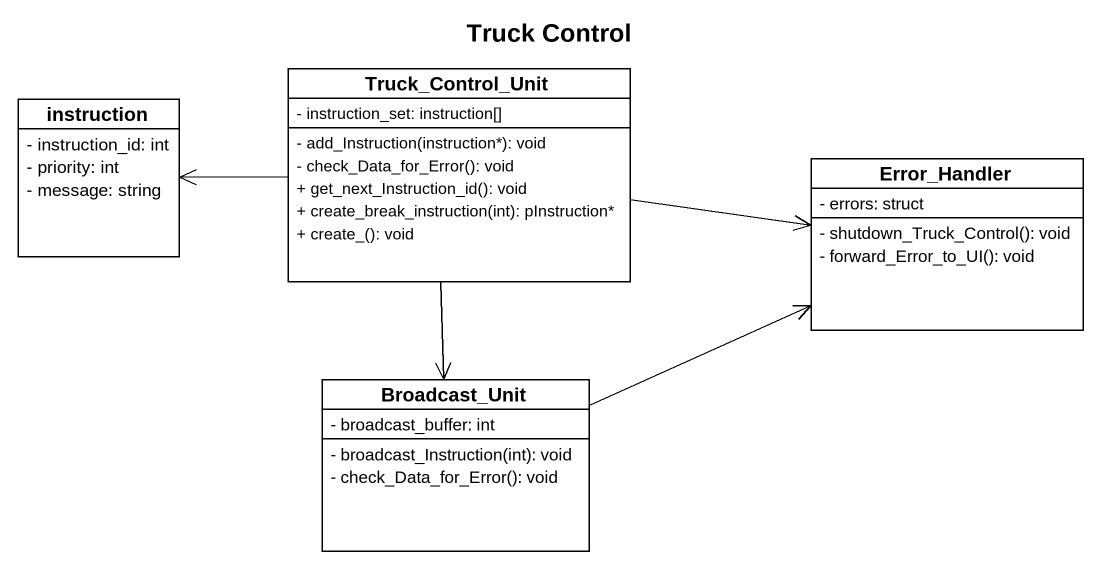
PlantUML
@startuml
title Truck Control
hide circle
hide empty members
skinparam classAttributeIconSize 0
class instruction {
  - instruction_id: int
  - priority: int
  - message: string
}
class Truck_Control_Unit {
  - instruction_set: instruction[]
  - add_Instruction(instruction*): void
  - check_Data_for_Error(): void
  + get_next_Instruction_id(): void
  + create_break_instruction(int): pInstruction*
  + create_(): void
}
class Error_Handler {
  - errors: struct
  - shutdown_Truck_Control(): void
  - forward_Error_to_UI(): void
}
class Broadcast_Unit {
  - broadcast_buffer: int
  - broadcast_Instruction(int): void
  - check_Data_for_Error(): void
}
Truck_Control_Unit -left-> instruction
Truck_Control_Unit -right-> Error_Handler
Truck_Control_Unit --> Broadcast_Unit
Broadcast_Unit -right-> Error_Handler
@enduml
